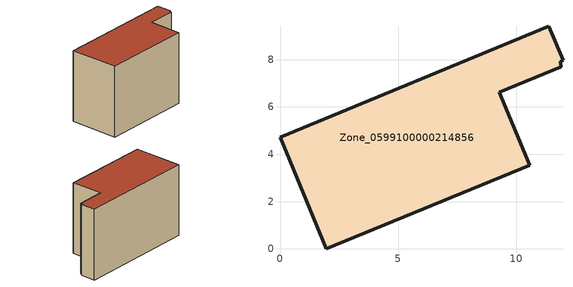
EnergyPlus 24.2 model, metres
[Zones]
Zone_0599100000214856
 floor ground (C_G): 11.37,9.42 11.97,7.97 11.85,7.91 11.91,7.71 9.28,6.62 10.56,3.54 1.96,0 0,4.72 z0
 wall outside (C_F): 1.96,0 10.56,3.54 9.28,6.62 11.91,7.71 11.85,7.91 11.97,7.97 11.37,9.42 0,4.72 1.96,0 z0:7.48
 roof outside (C_R): 11.97,7.97 11.37,9.42 0,4.72 1.96,0 10.56,3.54 9.28,6.62 11.91,7.71 11.85,7.91 z7.48
[BUILDING]
Pand.0599100000214856: North Axis=0; Terrain=City; Loads Convergence Tolerance Value=0.04; Temperature Convergence Tolerance Value=0.4; Solar Distribution=FullExterior; Maximum Number of Warmup Days=25; Minimum Number of Warmup Days=1
[Site:Location]
Rotterdam.The.Hague.AP_ZH_NLD Design_Conditions: Latitude=51.96; Longitude=4.45; Time Zone=1; Elevation=-4.5
[SITE:GROUNDTEMPERATURE:BUILDINGSURFACE]
18, 18, 18, 18, 18, 18, 18, 18, 18, 18, 18, 18
[MATERIAL] Thermal Absorptance=0.9; Solar Absorptance=0.7; Visible Absorptance=0.7
Name | Roughness | Thickness | Conductivity | Density | Specific Heat
G.TI.1975-1991 | MediumSmooth | 0.15 | 0.288461 | 540 | 1210
F.TI.1975-1991 | Rough | 0.3 | 0.230769 | 1920 | 840
R.TI.1975-1991 | MediumRough | 0.2 | 0.153846 | 1500 | 1000
[CONSTRUCTION]
C_G: G.TI.1975-1991
C_F: F.TI.1975-1991
C_R: R.TI.1975-1991
[ZONE]
Zone_0599100000214856: Type=1; Multiplier=1; Ceiling Height=Autocalculate; Volume=Autocalculate; Floor Area=autocalculate; Part of Total Floor Area=Yes
[ZONEINFILTRATION:DESIGNFLOWRATE]
Infil_Zone_0599100000214856: Zone or ZoneList or Space or SpaceList=Zone_0599100000214856; Schedule=AlwaysOn; Design Flow Rate Calculation Method=Flow/Area; Flow Rate per Floor Area=0.003; Constant Term Coefficient=1; Temperature Term Coefficient=0; Velocity Term Coefficient=0; Velocity Squared Term Coefficient=0
[HVACTEMPLATE:ZONE:IDEALLOADSAIRSYSTEM]
Zone_0599100000214856: Maximum Heating Supply Air Temperature=50; Minimum Cooling Supply Air Temperature=13; Maximum Heating Supply Air Humidity Ratio=0.0156; Minimum Cooling Supply Air Humidity Ratio=0.0077; Heating Limit=NoLimit; Cooling Limit=NoLimit; Dehumidification Control Type=ConstantSensibleHeatRatio; Cooling Sensible Heat Ratio=0.7; Dehumidification Setpoint=60; Humidification Control Type=None; Humidification Setpoint=30; Outdoor Air Method=None; Outdoor Air Flow Rate per Person=0.00944; Outdoor Air Flow Rate per Zone Floor Area=0; Outdoor Air Flow Rate per Zone=0; Demand Controlled Ventilation Type=None; Outdoor Air Economizer Type=NoEconomizer; Heat Recovery Type=None; Sensible Heat Recovery Effectiveness=0.7; Latent Heat Recovery Effectiveness=0.65
[ZONECONTROL:THERMOSTAT]
ThermostatControl_Zone_0599100000214856: Zone or ZoneList=Zone_0599100000214856; Control Type Schedule=DualSetpointControlType; Control 1=Thermostat_Zone_0599100000214856; Temperature Difference Between Cutout And Setpoint=0
[THERMOSTATSETPOINT:DUALSETPOINT]
Thermostat_Zone_0599100000214856: Heating Setpoint Temperature Schedule=HeatingSetpoint_Zone_0599100000214856; Cooling Setpoint Temperature Schedule=CoolingSetpoint_Zone_0599100000214856
[SCHEDULE:COMPACT]
HeatingSetpoint_Zone_0599100000214856: Through: 12/31, For: AllDays, Until: 24:00, 21
CoolingSetpoint_Zone_0599100000214856: Through: 12/31, For: AllDays, Until: 24:00, 24
DualSetpointControlType: Through: 12/31, For: AllDays, Until: 24:00, 4
AlwaysOn: Through: 12/31, For: AllDays, Until: 24:00, 1
